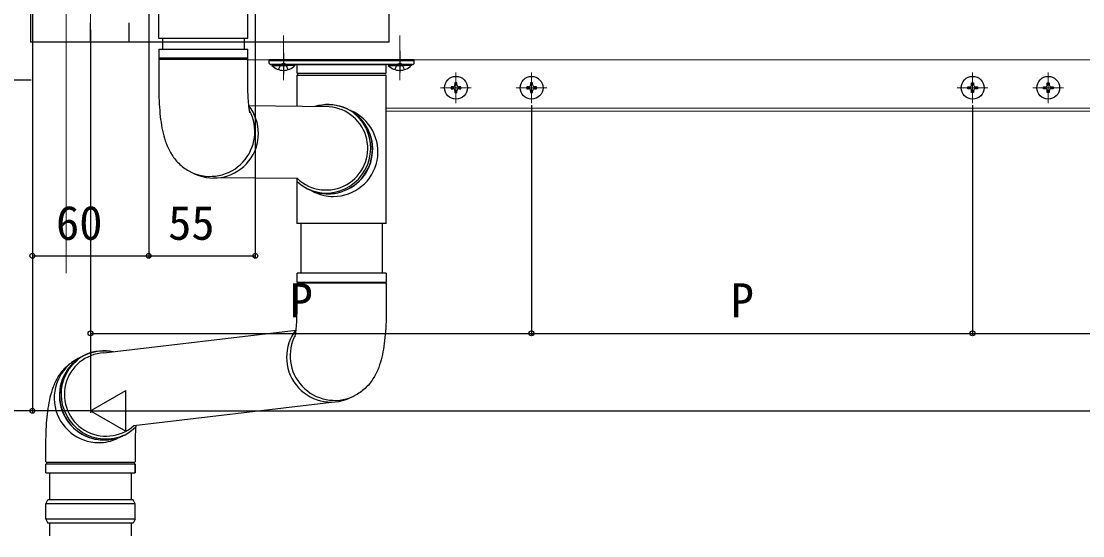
# Model space of a CAD drawing. Units: millimetres, scale not verified. Extents: x -1050 to 1050, y -1565 to 1557.
# Drawn here: x -540 to 8, y -464 to -199 of the extents above; entities that cross this region are included whole.
import ezdxf
from ezdxf.enums import TextEntityAlignment as Align

# ---------------------------------------------------------------- set-up
doc = ezdxf.new("R2010")
doc.units = ezdxf.units.MM
doc.header["$LTSCALE"] = 8
doc.layers.add('0-4_YKK_12', color=2, linetype='Continuous', lineweight=18)
doc.layers.add('0-5_YKK_13', color=4, linetype='Continuous')
doc.layers.add('0-6_YKK_D', color=6, linetype='Continuous')
doc.styles.add('ＭＳ ゴシック', font='')
doc.styles.get('ＭＳ ゴシック').set_extended_font_data('MS Gothic')

msp = doc.modelspace()

# ---------------------------------------------------------------- linework, layer by layer
at = {"layer": '0-4_YKK_12'}
for p, q in [((-516.295, 583.869), (-516.295, -328.776)), ((-503.795, 583.869), (-503.795, -328.776)), ((-404.295, -229.131), (-404.295, -206.131)), ((-344.295, -229.131), (-344.295, -206.131)), ((-422.591, -218.631), (97.509, -218.631)), ((-315.295, -241.03), (-315.295, -225.23)), ((-276.295, -241.03), (-276.295, -225.23)), ((-48.795, -241.03), (-48.795, -225.23)), ((-9.795, -241.03), (-9.795, -225.23)), ((-323.195, -233.13), (-307.395, -233.13)), ((-284.195, -233.13), (-268.395, -233.13)), ((-40.895, -233.13), (-56.695, -233.13)), ((-1.895, -233.13), (-17.695, -233.13)), ((-351.295, -243.631), (99.513, -243.631)), ((-351.295, -245.131), (99.513, -245.131))]:
    msp.add_line(p, q, dxfattribs=at)
at = {"layer": '0-5_YKK_13'}
for p, q in [((-534.795, 55.369), (-534.795, -209.631)), ((-468.591, -207.724), (-468.591, -162.632)), ((-422.591, -207.724), (-422.591, -162.632)), ((-503.795, -209.631), (-503.795, -199.631)), ((-483.795, -209.631), (-483.795, -199.631)), ((-422.591, -207.724), (-468.591, -207.724)), ((-466.595, -207.724), (-466.595, -213.13)), ((-424.595, -207.724), (-424.595, -213.13)), ((-349.795, -209.631), (-534.795, -209.631)), ((-468.603, -213.13), (-468.603, -217.88)), ((-468.603, -213.13), (-422.999, -213.13)), ((-422.999, -213.13), (-422.603, -213.13)), ((-422.603, -217.88), (-422.603, -213.13)), ((-422.603, -217.88), (-468.603, -217.88)), ((-468.603, -218.38), (-468.603, -233.13)), ((-468.603, -218.38), (-422.999, -218.38)), ((-422.999, -218.38), (-422.603, -218.38)), ((-422.603, -233.13), (-422.603, -218.38)), ((-411.795, -218.631), (-411.795, -220.131)), ((-336.795, -218.631), (-411.795, -218.631)), ((-404.295, -215.033), (-404.295, -226.149)), ((-344.295, -214.033), (-344.295, -225.15)), ((-336.795, -220.131), (-336.795, -218.631)), ((-336.795, -219.131), (-411.795, -219.131)), ((-337.795, -221.131), (-410.795, -221.131)), ((-410.195, -221.131), (-401.795, -221.131)), ((-410.195, -221.131), (-410.195, -221.64)), ((-410.195, -221.64), (-401.795, -221.64)), ((-398.395, -221.131), (-406.795, -221.131)), ((-398.395, -221.64), (-406.795, -221.64)), ((-398.395, -221.131), (-398.395, -221.64)), ((-397.295, -221.131), (-397.295, -225.46)), ((-397.295, -221.131), (-351.295, -221.131)), ((-351.295, -225.46), (-351.295, -221.131)), ((-350.195, -221.131), (-341.795, -221.131)), ((-350.195, -221.131), (-350.195, -221.64)), ((-350.195, -221.64), (-341.795, -221.64)), ((-338.395, -221.131), (-346.795, -221.131)), ((-338.395, -221.64), (-346.795, -221.64)), ((-338.395, -221.131), (-338.395, -221.64)), ((-397.295, -226.802), (-397.295, -242.738)), ((-397.199, -225.631), (-351.391, -225.631)), ((-397.199, -226.631), (-351.391, -226.631)), ((-351.295, -303.131), (-351.295, -226.802)), ((-316.795, -232.63), (-317.795, -232.63)), ((-313.795, -233.63), (-312.795, -233.63)), ((-277.795, -232.63), (-278.795, -232.63)), ((-274.795, -233.63), (-273.795, -233.63)), ((-50.295, -233.63), (-51.295, -233.63)), ((-47.295, -232.63), (-46.295, -232.63)), ((-11.295, -233.63), (-12.295, -233.63)), ((-8.295, -232.63), (-7.295, -232.63)), ((-380.748, -242.942), (-422.138, -242.43)), ((-451.577, -276.827), (-449.738, -277.698)), ((-397.092, -280.001), (-440.278, -279.624)), ((-397.298, -279.999), (-397.298, -293.132)), ((-397.295, -279.999), (-397.295, -303.131)), ((-390.736, -285.831), (-388.023, -287.117)), ((-397.295, -293.131), (-397.295, -303.131)), ((-351.295, -303.131), (-397.295, -303.131)), ((-395.299, -303.131), (-395.299, -328.776)), ((-353.299, -303.131), (-353.299, -328.776)), ((-397.291, -333.526), (-397.291, -328.776)), ((-396.896, -328.776), (-397.291, -328.776)), ((-397.291, -333.526), (-351.291, -333.526)), ((-351.291, -328.776), (-396.896, -328.776)), ((-351.291, -328.776), (-351.291, -333.526)), ((-397.291, -348.776), (-397.291, -334.026)), ((-396.896, -334.026), (-397.291, -334.026)), ((-351.291, -334.026), (-396.896, -334.026)), ((-351.291, -334.026), (-351.291, -348.776)), ((-496.885, -370.009), (-397.762, -358.182)), ((-368.318, -392.472), (-370.157, -393.344)), ((-481.474, -407.528), (-379.536, -395.366)), ((-487.359, -412.926), (-490.072, -414.211)), ((-526.798, -426.18), (-526.798, -416.34)), ((-480.798, -416.34), (-480.798, -426.169)), ((-526.697, -426.34), (-499.549, -426.34)), ((-526.697, -426.34), (-480.894, -426.34)), ((-499.549, -426.34), (-480.894, -426.34)), ((-526.798, -431.84), (-526.798, -427.507)), ((-526.798, -431.84), (-526.798, -427.507)), ((-526.798, -431.84), (-480.798, -431.84)), ((-526.707, -427.34), (-480.894, -427.34)), ((-524.795, -445.84), (-524.795, -431.84)), ((-482.795, -431.84), (-482.795, -445.84)), ((-480.798, -431.84), (-480.798, -427.498)), ((-480.798, -427.51), (-480.798, -431.84)), ((-480.795, -447.84), (-526.795, -447.84)), ((-481.795, -445.84), (-525.795, -445.84)), ((-480.795, -447.84), (-481.795, -445.84)), ((-480.795, -455.84), (-480.795, -447.84)), ((-480.795, -455.84), (-526.795, -455.84)), ((-526.795, -455.84), (-525.795, -457.84)), ((-481.795, -457.84), (-525.795, -457.84)), ((-524.795, -464.421), (-524.795, -457.84)), ((-482.795, -457.84), (-482.795, -464.421)), ((-480.795, -455.84), (-481.795, -457.84))]:
    msp.add_line(p, q, dxfattribs=at)
for points in [[(-349.795, -209.631), (-349.795, -159.631), (-422.746, -159.631)], [(-406.795, -223.742), (-405.44, -220.964), (-404.295, -220.355)], [(-401.795, -223.742), (-403.15, -220.964), (-404.295, -220.355)], [(-346.795, -223.742), (-345.44, -220.964), (-344.295, -220.355)], [(-341.795, -223.742), (-343.15, -220.964), (-344.295, -220.355)], [(-468.603, -233.13), (-468.593, -234.832), (-468.565, -236.53), (-468.515, -238.219), (-468.446, -239.893), (-468.358, -241.549), (-468.25, -243.183), (-468.123, -244.791), (-467.977, -246.37), (-467.811, -247.918), (-467.624, -249.434), (-467.417, -250.916), (-467.189, -252.365), (-466.938, -253.782), (-466.661, -255.171), (-466.357, -256.535), (-466.021, -257.879), (-465.648, -259.209), (-465.231, -260.531), (-465.005, -261.191), (-464.764, -261.851), (-464.509, -262.511), (-464.237, -263.172), (-463.949, -263.834), (-463.642, -264.496), (-463.316, -265.158), (-462.97, -265.819), (-462.602, -266.479), (-462.214, -267.135), (-461.803, -267.787), (-461.37, -268.433), (-460.914, -269.072), (-460.435, -269.702), (-459.934, -270.322), (-459.411, -270.93), (-458.865, -271.524), (-458.298, -272.104), (-457.71, -272.667), (-457.101, -273.213), (-456.472, -273.74)], [(-421.55, -246.119), (-421.545, -246.134), (-421.547, -246.125), (-421.555, -246.095), (-421.567, -246.049), (-421.597, -245.924), (-421.632, -245.771), (-421.67, -245.586), (-421.714, -245.364), (-421.762, -245.107), (-421.812, -244.819), (-421.863, -244.505), (-421.915, -244.166), (-421.967, -243.803), (-422.019, -243.419), (-422.07, -243.015), (-422.12, -242.592), (-422.215, -241.697), (-422.302, -240.744), (-422.379, -239.742), (-422.446, -238.699), (-422.502, -237.624), (-422.546, -236.523), (-422.578, -235.402), (-422.601, -233.129)], [(-317.795, -232.63), (-317.795, -233.63), (-316.795, -233.63)], [(-314.795, -231.63), (-314.795, -230.63), (-315.795, -230.63), (-315.795, -231.63)], [(-315.795, -234.63), (-315.795, -235.63), (-314.795, -235.63), (-314.795, -234.63)], [(-312.795, -233.63), (-312.795, -232.63), (-313.795, -232.63)], [(-278.795, -232.63), (-278.795, -233.63), (-277.795, -233.63)], [(-275.795, -231.63), (-275.795, -230.63), (-276.795, -230.63), (-276.795, -231.63)], [(-276.795, -234.63), (-276.795, -235.63), (-275.795, -235.63), (-275.795, -234.63)], [(-273.795, -233.63), (-273.795, -232.63), (-274.795, -232.63)], [(-51.295, -233.63), (-51.295, -232.63), (-50.295, -232.63)], [(-49.295, -231.63), (-49.295, -230.63), (-48.295, -230.63), (-48.295, -231.63)], [(-48.295, -234.63), (-48.295, -235.63), (-49.295, -235.63), (-49.295, -234.63)], [(-46.295, -232.63), (-46.295, -233.63), (-47.295, -233.63)], [(-12.295, -233.63), (-12.295, -232.63), (-11.295, -232.63)], [(-10.295, -231.63), (-10.295, -230.63), (-9.295, -230.63), (-9.295, -231.63)], [(-9.295, -234.63), (-9.295, -235.63), (-10.295, -235.63), (-10.295, -234.63)], [(-7.295, -232.63), (-7.295, -233.63), (-8.295, -233.63)], [(-391.732, -285.353), (-389.189, -286.38), (-386.451, -287.096), (-383.641, -287.457), (-380.802, -287.457), (-377.98, -287.096), (-375.219, -286.38), (-372.562, -285.321), (-370.052, -283.935), (-367.728, -282.244), (-365.627, -280.274), (-363.782, -278.057), (-362.222, -275.627), (-360.971, -273.024), (-360.049, -270.287), (-359.472, -267.461), (-359.247, -264.589), (-359.379, -261.718), (-359.865, -258.891), (-360.698, -256.155), (-361.865, -253.551), (-363.347, -251.122), (-365.12, -248.905), (-367.158, -246.935), (-367.903, -246.329)], [(-456.472, -273.74), (-455.825, -274.249), (-455.159, -274.738), (-454.475, -275.204), (-453.772, -275.642), (-453.051, -276.054), (-451.577, -276.827)], [(-398.345, -361.765), (-398.35, -361.78), (-398.348, -361.771), (-398.34, -361.741), (-398.328, -361.695), (-398.297, -361.57), (-398.263, -361.417), (-398.224, -361.232), (-398.18, -361.01), (-398.133, -360.753), (-398.082, -360.465), (-398.031, -360.151), (-397.979, -359.812), (-397.927, -359.449), (-397.875, -359.065), (-397.824, -358.661), (-397.775, -358.238), (-397.68, -357.343), (-397.593, -356.39), (-397.515, -355.388), (-397.448, -354.345), (-397.393, -353.27), (-397.348, -352.169), (-397.316, -351.048), (-397.294, -348.775)], [(-351.291, -348.776), (-351.301, -350.478), (-351.33, -352.176), (-351.38, -353.864), (-351.448, -355.539), (-351.536, -357.195), (-351.644, -358.829), (-351.771, -360.437), (-351.918, -362.016), (-352.084, -363.564), (-352.27, -365.079), (-352.477, -366.562), (-352.705, -368.011), (-352.957, -369.428), (-353.233, -370.817), (-353.538, -372.181), (-353.873, -373.525), (-354.246, -374.855), (-354.663, -376.177), (-354.89, -376.837), (-355.13, -377.497), (-355.386, -378.157), (-355.657, -378.818), (-355.946, -379.48), (-356.252, -380.142), (-356.579, -380.804), (-356.925, -381.465), (-357.292, -382.125), (-357.681, -382.781), (-358.092, -383.433), (-358.525, -384.079), (-358.981, -384.718), (-359.459, -385.348), (-359.96, -385.968), (-360.484, -386.576), (-361.029, -387.17), (-361.596, -387.75), (-362.185, -388.313), (-362.794, -388.858), (-363.422, -389.386)], [(-526.798, -416.34), (-526.788, -414.637), (-526.759, -412.939), (-526.709, -411.251), (-526.641, -409.576), (-526.553, -407.92), (-526.445, -406.287), (-526.318, -404.679), (-526.171, -403.099), (-526.005, -401.551), (-525.819, -400.036), (-525.612, -398.554), (-525.384, -397.105), (-525.132, -395.687), (-524.856, -394.298), (-524.551, -392.935), (-524.215, -391.591), (-523.842, -390.261), (-523.426, -388.938), (-523.199, -388.278), (-522.959, -387.618), (-522.703, -386.958), (-522.432, -386.297), (-522.143, -385.635), (-521.836, -384.973), (-521.51, -384.311), (-521.164, -383.65), (-520.797, -382.991), (-520.408, -382.334), (-519.997, -381.682), (-519.564, -381.036), (-519.108, -380.397), (-518.63, -379.767), (-518.129, -379.147), (-517.605, -378.54), (-517.06, -377.945), (-516.493, -377.365), (-515.904, -376.802), (-515.295, -376.257), (-514.667, -375.73)], [(-486.364, -412.448), (-488.906, -413.475), (-491.644, -414.191), (-494.455, -414.551), (-497.293, -414.551), (-500.116, -414.191), (-502.877, -413.475), (-505.533, -412.416), (-508.043, -411.03), (-510.367, -409.338), (-512.468, -407.369), (-514.313, -405.152), (-515.874, -402.722), (-517.124, -400.119), (-518.046, -397.382), (-518.623, -394.556), (-518.848, -391.684), (-518.716, -388.812), (-518.23, -385.986), (-517.397, -383.249), (-516.23, -380.646), (-514.748, -378.216), (-512.975, -375.999), (-510.937, -374.03), (-510.193, -373.424)], [(-514.667, -375.73), (-514.019, -375.221), (-513.354, -374.732), (-512.67, -374.266), (-511.967, -373.827), (-511.246, -373.416), (-509.771, -372.643)], [(-363.422, -389.386), (-364.07, -389.895), (-364.735, -390.384), (-365.419, -390.849), (-366.122, -391.288), (-366.843, -391.699), (-368.318, -392.472)], [(-480.47, -407.408), (-480.503, -408.034), (-480.537, -408.66), (-480.571, -409.285), (-480.604, -409.912), (-480.636, -410.54), (-480.667, -411.17), (-480.695, -411.802), (-480.722, -412.439), (-480.745, -413.079), (-480.764, -413.724), (-480.779, -414.373), (-480.788, -415.027), (-480.793, -415.683), (-480.795, -416.341)], [(-526.795, -455.84), (-526.795, -447.84), (-525.795, -445.84)]]:
    msp.add_lwpolyline(points, dxfattribs=at)
for centre in [(-315.295, -233.13), (-276.295, -233.13), (-48.795, -233.13), (-9.795, -233.13)]:
    msp.add_circle(centre, 5.9, dxfattribs=at)
for centre, radius, start, end in [((-468.603, -218.13), 0.25, 270, 90), ((-422.603, -218.13), 0.25, 90, 270), ((-410.795, -220.131), 1, 180, 270), ((-404.295, -215.898), 8.232, 224.2189, 315.7811), ((-344.295, -215.898), 8.232, 224.2189, 315.7811), ((-337.795, -220.131), 1, 270, 0), ((-397.095, -225.46), 0.2, 180, 253.39845), ((-397.095, -226.802), 0.2, 106.60155, 180), ((-397.295, -226.131), 0.5, 286.60155, 73.39845), ((-351.295, -226.131), 0.5, 106.60155, 253.39845), ((-351.495, -225.46), 0.2, 286.60155, 0), ((-351.495, -226.802), 0.2, 0, 73.39845), ((-316.795, -231.63), 1, 270, 0), ((-316.795, -234.63), 1, 0, 90), ((-313.795, -231.63), 1, 180, 270), ((-313.795, -234.63), 1, 90, 180), ((-277.795, -231.63), 1, 270, 0), ((-277.795, -234.63), 1, 0, 90), ((-274.795, -231.63), 1, 180, 270), ((-274.795, -234.63), 1, 90, 180), ((-50.295, -231.63), 1, 270, 0), ((-50.295, -234.63), 1, 0, 90), ((-47.295, -231.63), 1, 180, 270), ((-47.295, -234.63), 1, 90, 180), ((-11.295, -231.63), 1, 270, 0), ((-11.295, -234.63), 1, 0, 90), ((-8.295, -231.63), 1, 180, 270), ((-8.295, -234.63), 1, 90, 180), ((-442.114, -255.801), 23.056, 245.65799, 28.22398), ((-440.273, -256.672), 23.058, 245.76559, 38.14355), ((-382.306, -264.389), 21.503, 226.55874, 85.90637), ((-381.264, -264.837), 23.032, 245.71754, 107.33206), ((-381.091, -264.663), 22.72, 359.14292, 106.32066), ((-378.604, -266.187), 23.058, 270.1488, 67.3002), ((-381.337, -264.877), 22.964, 225.97771, 359.68511), ((-378.556, -267.125), 22.12, 244.66039, 270.03274), ((-397.291, -333.776), 0.25, 270, 90), ((-351.291, -333.776), 0.25, 90, 270), ((-379.622, -372.318), 23.058, 141.85645, 294.23441), ((-377.781, -371.447), 23.056, 151.77602, 294.34201), ((-499.492, -393.282), 23.058, 112.6998, 269.8512), ((-496.831, -391.932), 23.032, 77.79092, 294.28246), ((-497.144, -391.624), 22.583, 78.43403, 181.20356), ((-495.789, -391.483), 21.503, 92.92217, 311.74023), ((-496.758, -391.972), 22.964, 180.31489, 315.02977), ((-499.539, -394.22), 22.12, 269.96726, 295.33961), ((-526.598, -426.165), 0.2, 180, 253.43859), ((-526.798, -426.836), 0.5, 286.56141, 73.43859), ((-480.798, -426.84), 0.5, 106.59617, 253.39307), ((-480.998, -426.169), 0.2, 286.59617, 359.99462), ((-526.598, -427.507), 0.2, 106.56141, 180), ((-480.998, -427.51), 0.2, 359.99462, 73.39307)]:
    msp.add_arc(centre, radius, start, end, dxfattribs=at)
at = {"layer": '0-6_YKK_D'}
for p, q in [((-418.795, -94.831), (-418.795, -320.904)), ((-533.795, -179.831), (-533.795, -400.904)), ((-533.795, -179.831), (-533.795, -320.904)), ((-473.795, -179.831), (-473.795, -320.904)), ((-473.795, -179.831), (-473.795, -320.904)), ((-503.795, -203.131), (-503.795, -360.904)), ((-503.795, -203.131), (-503.795, -400.904)), ((-503.795, -203.131), (-503.795, -400.904)), ((-534.495, -229.131), (-699.795, -229.131)), ((-276.295, -242.03), (-276.295, -360.904)), ((-276.295, -242.03), (-276.295, -360.904)), ((-48.795, -242.03), (-48.795, -360.904)), ((-48.795, -242.03), (-48.795, -360.904)), ((-533.795, -319.904), (-473.795, -319.904)), ((-473.795, -319.904), (-418.795, -319.904)), ((-503.795, -359.904), (-276.295, -359.904)), ((-276.295, -359.904), (-48.795, -359.904)), ((-48.795, -359.904), (178.705, -359.904)), ((-503.795, -399.904), (-485.609, -389.404)), ((-485.609, -410.404), (-485.609, -389.404)), ((-503.795, -399.904), (-485.609, -410.404)), ((-503.795, -399.904), (-467.422, -399.904)), ((-482.795, -399.904), (840.205, -399.904))]:
    msp.add_line(p, q, dxfattribs=at)
msp.add_lwpolyline([(-503.795, -399.904), (-533.795, -399.904), (-576.804, -399.904)], dxfattribs=at)
for centre in [(-533.795, -319.904), (-473.795, -319.904), (-473.795, -319.904), (-418.795, -319.904), (-503.795, -359.904), (-276.295, -359.904), (-276.295, -359.904), (-48.795, -359.904), (-48.795, -359.904), (-533.795, -399.904)]:
    msp.add_circle(centre, 1.275, dxfattribs=at)

# ---------------------------------------------------------------- texts
at = {"layer": '0-6_YKK_D', "style": 'ＭＳ ゴシック'}
for s, p in [('60', (-521.591, -316.904)), ('55', (-463.75, -316.904)), ('P', (-401.091, -356.904)), ('P', (-173.591, -356.904))]:
    msp.add_text(s, height=17.6, dxfattribs=at).set_placement(p, align=Align.BOTTOM_LEFT)

doc.saveas('drawing.dxf')
